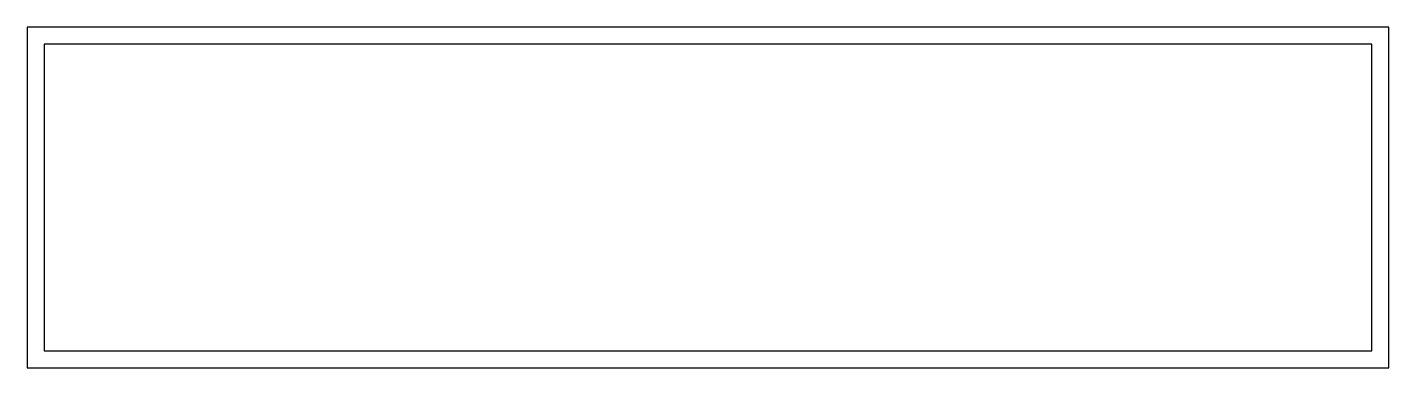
# Model space of a CAD drawing. Extents: x 871 to 1031, y -56 to -16.
import ezdxf

# ---------------------------------------------------------------- set-up
doc = ezdxf.new("R2010")
doc.units = 0
doc.header["$LTSCALE"] = 15
doc.layers.get('0').update_dxf_attribs({"linetype": 'CONTINUOUS'})

msp = doc.modelspace()

# ---------------------------------------------------------------- linework, layer by layer
at = {"ltscale": 0.05}
for p, q in [((1029.48, -17.79), (873.48, -17.79)), ((873.48, -17.79), (873.48, -53.79)), ((1029.48, -53.79), (1029.48, -17.79)), ((873.48, -53.79), (1029.48, -53.79))]:
    msp.add_line(p, q, dxfattribs=at)
msp.add_lwpolyline([(871.48, -55.79), (1031.48, -55.79), (1031.48, -15.79), (871.48, -15.79)], close=True, dxfattribs=at)

doc.saveas('drawing.dxf')
